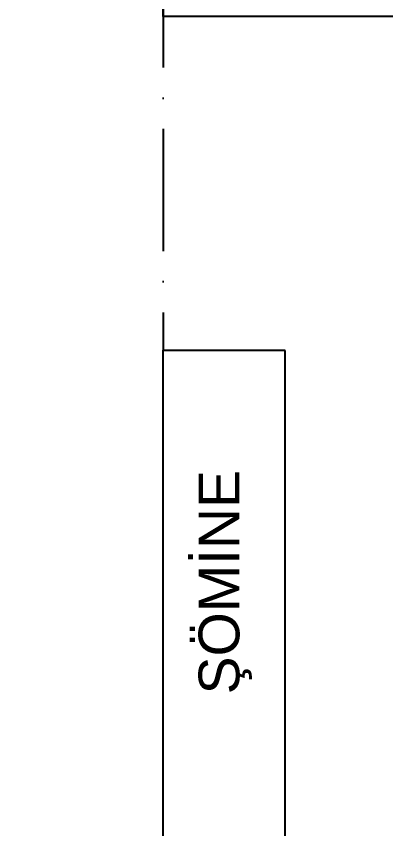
# Model space of a CAD drawing. Header units: millimetres. Extents: x 82776 to 137242, y 11666 to 27998.
# Drawn here: x 103674.8 to 103856.1, y 22712.7 to 23111.6 of the extents above; entities that cross this region are included whole.
import ezdxf

# ---------------------------------------------------------------- set-up
doc = ezdxf.new("R2010")
doc.units = ezdxf.units.MM
doc.linetypes.add('ACAD_ISO10W100', pattern=[18, 12, -3, 0, -3])
doc.layers.add('0_IFC_Area', color=100, linetype='Continuous', plot=False)
for name, color, linetype in [('0_IFC_Grid', 14, 'ACAD_ISO10W100'), ('0_IFC_Text_Explanation_100', 231, 'Continuous'), ('6_IFC_Furniture', 35, 'Continuous')]:
    doc.layers.add(name, color=color, linetype=linetype)
doc.styles.get("Standard").update_dxf_attribs({"font": 'arial.ttf'})

# ---------------------------------------------------------------- blocks, each defined once
blk = doc.blocks.new('*U694')
blk.add_wipeout([(0, 0), (240, 0), (240, -60), (0, -60)]).dxf.layer = '6_IFC_Furniture'
at = {"layer": '6_IFC_Furniture', "transparency": 33554687}
blk.add_lwpolyline([(0, -60), (0, 0), (240, 0), (240, -60)], close=True, dxfattribs=at)
blk = doc.blocks.new('B ZK PLAN')
at = {"xscale": -1.000000000000007, "rotation": 90}
blk.add_blockref('*U694', (599.98, -224.12), dxfattribs=at)
at = {"layer": '0_IFC_Text_Explanation_100', "insert": (617.47, -392.94), "char_height": 20, "attachment_point": 1, "rotation": 90}
blk.add_mtext_dynamic_manual_height_columns('ŞÖMİNE', width=117.3268, gutter_width=12.5, heights=[0], dxfattribs=at)
blk = doc.blocks.new('B_ZK_NET ALAN')
at = {"layer": '0_IFC_Area'}
blk.add_lwpolyline([(1310.01, -640), (-20, -640), (-20, -40), (0, -40), (0, 0), (599.99, 0), (599.99, -40), (1310.01, -40)], close=True, dxfattribs=at)
blk = doc.blocks.new('B_ZK AKS')
at = {"layer": '0_IFC_Grid', "ltscale": 5}
blk.add_lwpolyline([(-1360, 155), (-1360, -1385)], dxfattribs=at)

msp = doc.modelspace()

# ---------------------------------------------------------------- block references
msp.add_blockref('B_ZK AKS', (105106.78, 23171.55, -425.74))

# ---------------------------------------------------------------- next in the draw order: block references
msp.add_blockref('B ZK PLAN', (103146.78, 23171.55, -425.74))

# ---------------------------------------------------------------- next in the draw order: block references
msp.add_blockref('B_ZK_NET ALAN', (103146.78, 23151.55))

doc.saveas('drawing.dxf')
